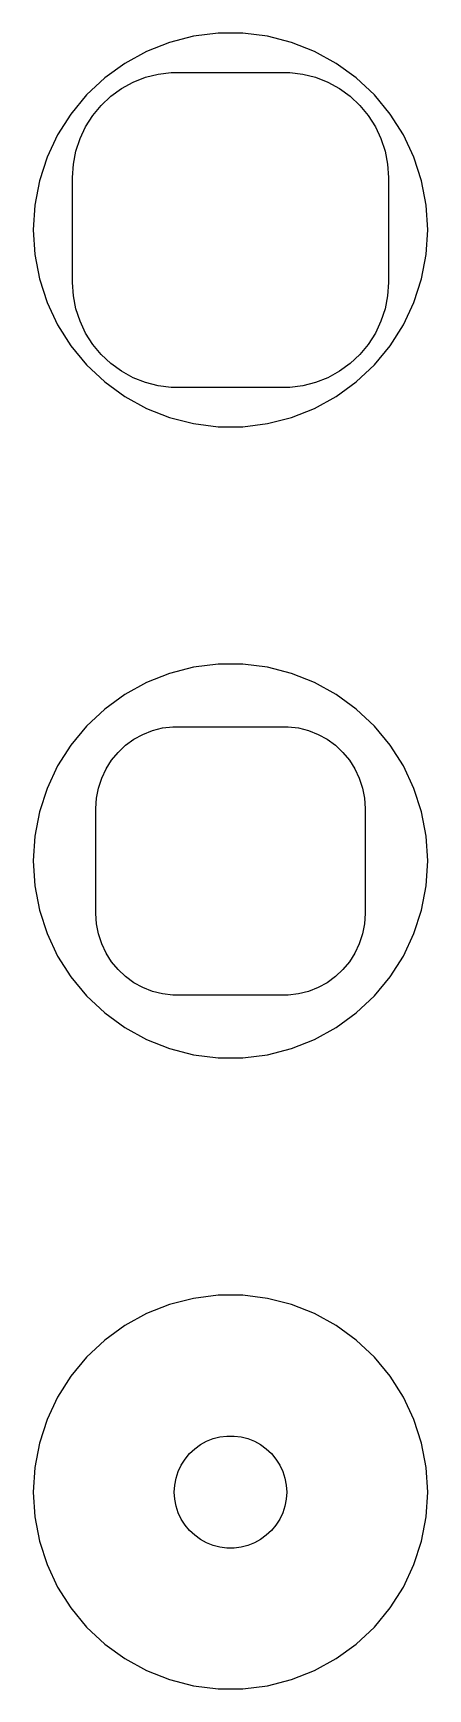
# Model space of a CAD drawing. Header units: metres. Extents: x -7.5 to 7.5, y 64.5 to 127.5.
import ezdxf

# ---------------------------------------------------------------- set-up
doc = ezdxf.new("R2010")
doc.units = ezdxf.units.M

msp = doc.modelspace()

# ---------------------------------------------------------------- linework, layer by layer
for p, q in [((-1.40535, 127.367), (-2.31763, 127.133)), ((-0.470917, 127.485), (-1.40535, 127.367)), ((0.470917, 127.485), (-0.470917, 127.485)), ((1.40535, 127.367), (0.470917, 127.485)), ((2.31763, 127.133), (1.40535, 127.367)), ((-3.19334, 126.786), (-4.01869, 126.332)), ((-2.31763, 127.133), (-3.19334, 126.786)), ((3.19334, 126.786), (2.31763, 127.133)), ((4.01869, 126.332), (3.19334, 126.786)), ((-4.01869, 126.332), (-4.78067, 125.779)), ((-2.74951, 125.929), (-2.25116, 125.992)), ((-2.25116, 125.992), (2.25116, 125.992)), ((2.25116, 125.992), (2.74951, 125.929)), ((4.78067, 125.779), (4.01869, 126.332)), ((-4.78067, 125.779), (-5.46725, 125.134)), ((-4.54968, 125.082), (-4.1433, 125.377)), ((-4.1433, 125.377), (-3.70311, 125.619)), ((-3.70311, 125.619), (-3.23605, 125.804)), ((-3.23605, 125.804), (-2.74951, 125.929)), ((2.74951, 125.929), (3.23605, 125.804)), ((3.23605, 125.804), (3.70311, 125.619)), ((3.70311, 125.619), (4.1433, 125.377)), ((4.1433, 125.377), (4.54968, 125.082)), ((5.46725, 125.134), (4.78067, 125.779)), ((-5.46725, 125.134), (-6.06763, 124.408)), ((-5.23605, 124.351), (-4.91586, 124.738)), ((-4.91586, 124.738), (-4.54968, 125.082)), ((4.54968, 125.082), (4.91586, 124.738)), ((4.91586, 124.738), (5.23605, 124.351)), ((6.06763, 124.408), (5.46725, 125.134)), ((-6.06763, 124.408), (-6.5723, 123.613)), ((-5.50522, 123.927), (-5.23605, 124.351)), ((5.23605, 124.351), (5.50522, 123.927)), ((6.5723, 123.613), (6.06763, 124.408)), ((-6.5723, 123.613), (-6.97331, 122.761)), ((-5.87433, 122.995), (-5.7191, 123.472)), ((-5.7191, 123.472), (-5.50522, 123.927)), ((5.50522, 123.927), (5.7191, 123.472)), ((5.7191, 123.472), (5.87433, 122.995)), ((6.97331, 122.761), (6.5723, 123.613)), ((-5.96844, 122.501), (-5.87433, 122.995)), ((5.87433, 122.995), (5.96844, 122.501)), ((-6.97331, 122.761), (-7.26436, 121.865)), ((-6, 122), (-5.96844, 122.501)), ((5.96844, 122.501), (6, 122)), ((7.26436, 121.865), (6.97331, 122.761)), ((-7.26436, 121.865), (-7.44086, 120.94)), ((-6, 118), (-6, 122)), ((6, 122), (6, 118)), ((7.44086, 120.94), (7.26436, 121.865)), ((-7.44086, 120.94), (-7.5, 120)), ((7.5, 120), (7.44086, 120.94)), ((-7.5, 120), (-7.44086, 119.06)), ((7.44086, 119.06), (7.5, 120)), ((-7.44086, 119.06), (-7.26436, 118.135)), ((7.26436, 118.135), (7.44086, 119.06)), ((-7.26436, 118.135), (-6.97331, 117.239)), ((-5.96844, 117.499), (-6, 118)), ((6, 118), (5.96844, 117.499)), ((6.97331, 117.239), (7.26436, 118.135)), ((-6.97331, 117.239), (-6.5723, 116.387)), ((-5.87433, 117.005), (-5.96844, 117.499)), ((5.96844, 117.499), (5.87433, 117.005)), ((6.5723, 116.387), (6.97331, 117.239)), ((-5.7191, 116.528), (-5.87433, 117.005)), ((-5.50522, 116.073), (-5.7191, 116.528)), ((5.7191, 116.528), (5.50522, 116.073)), ((5.87433, 117.005), (5.7191, 116.528)), ((-6.5723, 116.387), (-6.06763, 115.592)), ((-5.23605, 115.649), (-5.50522, 116.073)), ((5.50522, 116.073), (5.23605, 115.649)), ((6.06763, 115.592), (6.5723, 116.387)), ((-6.06763, 115.592), (-5.46725, 114.866)), ((-4.91586, 115.262), (-5.23605, 115.649)), ((-4.54968, 114.918), (-4.91586, 115.262)), ((4.91586, 115.262), (4.54968, 114.918)), ((5.23605, 115.649), (4.91586, 115.262)), ((5.46725, 114.866), (6.06763, 115.592)), ((-5.46725, 114.866), (-4.78067, 114.221)), ((-4.1433, 114.623), (-4.54968, 114.918)), ((-3.70311, 114.381), (-4.1433, 114.623)), ((4.1433, 114.623), (3.70311, 114.381)), ((4.54968, 114.918), (4.1433, 114.623)), ((4.78067, 114.221), (5.46725, 114.866)), ((-4.78067, 114.221), (-4.01869, 113.668)), ((-3.23605, 114.196), (-3.70311, 114.381)), ((-2.74951, 114.071), (-3.23605, 114.196)), ((-2.25116, 114.008), (-2.74951, 114.071)), ((2.25116, 114.008), (-2.25116, 114.008)), ((2.74951, 114.071), (2.25116, 114.008)), ((3.23605, 114.196), (2.74951, 114.071)), ((3.70311, 114.381), (3.23605, 114.196)), ((4.01869, 113.668), (4.78067, 114.221)), ((-4.01869, 113.668), (-3.19334, 113.214)), ((3.19334, 113.214), (4.01869, 113.668)), ((-3.19334, 113.214), (-2.31763, 112.867)), ((-2.31763, 112.867), (-1.40535, 112.633)), ((1.40535, 112.633), (2.31763, 112.867)), ((2.31763, 112.867), (3.19334, 113.214)), ((-1.40535, 112.633), (-0.470917, 112.515)), ((-0.470917, 112.515), (0.470917, 112.515)), ((0.470917, 112.515), (1.40535, 112.633)), ((-1.40535, 103.367), (-2.31763, 103.133)), ((-0.470917, 103.485), (-1.40535, 103.367)), ((0.470917, 103.485), (-0.470917, 103.485)), ((1.40535, 103.367), (0.470917, 103.485)), ((2.31763, 103.133), (1.40535, 103.367)), ((-3.19334, 102.786), (-4.01869, 102.332)), ((-2.31763, 103.133), (-3.19334, 102.786)), ((3.19334, 102.786), (2.31763, 103.133)), ((4.01869, 102.332), (3.19334, 102.786)), ((-4.01869, 102.332), (-4.78067, 101.779)), ((4.78067, 101.779), (4.01869, 102.332)), ((-4.78067, 101.779), (-5.46725, 101.134)), ((5.46725, 101.134), (4.78067, 101.779)), ((-5.46725, 101.134), (-6.06763, 100.408)), ((-3.66798, 100.628), (-3.32541, 100.817)), ((-3.32541, 100.817), (-2.96194, 100.961)), ((-2.96194, 100.961), (-2.5833, 101.058)), ((-2.5833, 101.058), (-2.19545, 101.107)), ((-2.19545, 101.107), (2.19545, 101.107)), ((2.19545, 101.107), (2.5833, 101.058)), ((2.5833, 101.058), (2.96194, 100.961)), ((2.96194, 100.961), (3.32541, 100.817)), ((3.32541, 100.817), (3.66798, 100.628)), ((6.06763, 100.408), (5.46725, 101.134)), ((-6.06763, 100.408), (-6.5723, 99.6131)), ((-4.5184, 99.8297), (-4.26921, 100.131)), ((-4.26921, 100.131), (-3.98424, 100.399)), ((-3.98424, 100.399), (-3.66798, 100.628)), ((3.66798, 100.628), (3.98424, 100.399)), ((3.98424, 100.399), (4.26921, 100.131)), ((4.26921, 100.131), (4.5184, 99.8297)), ((6.5723, 99.6131), (6.06763, 100.408)), ((-6.5723, 99.6131), (-6.97331, 98.7609)), ((-4.89432, 99.1459), (-4.72786, 99.4996)), ((-4.72786, 99.4996), (-4.5184, 99.8297)), ((4.5184, 99.8297), (4.72786, 99.4996)), ((4.72786, 99.4996), (4.89432, 99.1459)), ((6.97331, 98.7609), (6.5723, 99.6131)), ((-5.01512, 98.7741), (-4.89432, 99.1459)), ((4.89432, 99.1459), (5.01512, 98.7741)), ((-6.97331, 98.7609), (-7.26436, 97.8652)), ((-5.11292, 98), (-5.08836, 98.3902)), ((-5.08836, 98.3902), (-5.01512, 98.7741)), ((5.01512, 98.7741), (5.08836, 98.3902)), ((5.08836, 98.3902), (5.11292, 98)), ((7.26436, 97.8652), (6.97331, 98.7609)), ((-7.26436, 97.8652), (-7.44086, 96.94)), ((-5.11292, 94), (-5.11292, 98)), ((5.11292, 98), (5.11292, 94)), ((7.44086, 96.94), (7.26436, 97.8652)), ((-7.44086, 96.94), (-7.5, 96)), ((7.5, 96), (7.44086, 96.94)), ((-7.5, 96), (-7.44086, 95.06)), ((7.44086, 95.06), (7.5, 96)), ((-7.44086, 95.06), (-7.26436, 94.1348)), ((7.26436, 94.1348), (7.44086, 95.06)), ((-7.26436, 94.1348), (-6.97331, 93.2391)), ((-5.08836, 93.6098), (-5.11292, 94)), ((5.11292, 94), (5.08836, 93.6098)), ((6.97331, 93.2391), (7.26436, 94.1348)), ((-6.97331, 93.2391), (-6.5723, 92.3869)), ((-5.01512, 93.2259), (-5.08836, 93.6098)), ((-4.89432, 92.8541), (-5.01512, 93.2259)), ((5.01512, 93.2259), (4.89432, 92.8541)), ((5.08836, 93.6098), (5.01512, 93.2259)), ((6.5723, 92.3869), (6.97331, 93.2391)), ((-4.72786, 92.5004), (-4.89432, 92.8541)), ((4.89432, 92.8541), (4.72786, 92.5004)), ((-6.5723, 92.3869), (-6.06763, 91.5916)), ((-4.5184, 92.1703), (-4.72786, 92.5004)), ((-4.26921, 91.8691), (-4.5184, 92.1703)), ((4.5184, 92.1703), (4.26921, 91.8691)), ((4.72786, 92.5004), (4.5184, 92.1703)), ((6.06763, 91.5916), (6.5723, 92.3869)), ((-6.06763, 91.5916), (-5.46725, 90.8659)), ((-3.98424, 91.6015), (-4.26921, 91.8691)), ((-3.66798, 91.3717), (-3.98424, 91.6015)), ((-3.32541, 91.1833), (-3.66798, 91.3717)), ((3.66798, 91.3717), (3.32541, 91.1833)), ((3.98424, 91.6015), (3.66798, 91.3717)), ((4.26921, 91.8691), (3.98424, 91.6015)), ((5.46725, 90.8659), (6.06763, 91.5916)), ((-5.46725, 90.8659), (-4.78067, 90.2212)), ((-2.96194, 91.0394), (-3.32541, 91.1833)), ((-2.5833, 90.9422), (-2.96194, 91.0394)), ((-2.19545, 90.8932), (-2.5833, 90.9422)), ((2.19545, 90.8932), (-2.19545, 90.8932)), ((2.5833, 90.9422), (2.19545, 90.8932)), ((2.96194, 91.0394), (2.5833, 90.9422)), ((3.32541, 91.1833), (2.96194, 91.0394)), ((4.78067, 90.2212), (5.46725, 90.8659)), ((-4.78067, 90.2212), (-4.01869, 89.6675)), ((4.01869, 89.6675), (4.78067, 90.2212)), ((-4.01869, 89.6675), (-3.19334, 89.2138)), ((3.19334, 89.2138), (4.01869, 89.6675)), ((-3.19334, 89.2138), (-2.31763, 88.8671)), ((-2.31763, 88.8671), (-1.40535, 88.6329)), ((1.40535, 88.6329), (2.31763, 88.8671)), ((2.31763, 88.8671), (3.19334, 89.2138)), ((-1.40535, 88.6329), (-0.470917, 88.5148)), ((-0.470917, 88.5148), (0.470917, 88.5148)), ((0.470917, 88.5148), (1.40535, 88.6329)), ((-1.40535, 79.3671), (-2.31763, 79.1329)), ((-0.470917, 79.4852), (-1.40535, 79.3671)), ((0.470917, 79.4852), (-0.470917, 79.4852)), ((1.40535, 79.3671), (0.470917, 79.4852)), ((2.31763, 79.1329), (1.40535, 79.3671)), ((-3.19334, 78.7862), (-4.01869, 78.3325)), ((-2.31763, 79.1329), (-3.19334, 78.7862)), ((3.19334, 78.7862), (2.31763, 79.1329)), ((4.01869, 78.3325), (3.19334, 78.7862)), ((-4.01869, 78.3325), (-4.78067, 77.7788)), ((4.78067, 77.7788), (4.01869, 78.3325)), ((-4.78067, 77.7788), (-5.46725, 77.1341)), ((5.46725, 77.1341), (4.78067, 77.7788)), ((-5.46725, 77.1341), (-6.06763, 76.4084)), ((6.06763, 76.4084), (5.46725, 77.1341)), ((-6.06763, 76.4084), (-6.5723, 75.6131)), ((6.5723, 75.6131), (6.06763, 76.4084)), ((-6.5723, 75.6131), (-6.97331, 74.7609)), ((6.97331, 74.7609), (6.5723, 75.6131)), ((-6.97331, 74.7609), (-7.26436, 73.8652)), ((7.26436, 73.8652), (6.97331, 74.7609)), ((-7.26436, 73.8652), (-7.44086, 72.94)), ((-1.36108, 73.6453), (-1.14413, 73.8029)), ((-1.14413, 73.8029), (-0.909149, 73.9321)), ((-0.909149, 73.9321), (-0.659836, 74.0308)), ((-0.659836, 74.0308), (-0.400101, 74.0975)), ((-0.400101, 74.0975), (-0.134064, 74.1311)), ((-0.134064, 74.1311), (0.134064, 74.1311)), ((0.134064, 74.1311), (0.400101, 74.0975)), ((0.400101, 74.0975), (0.659836, 74.0308)), ((0.659836, 74.0308), (0.909149, 73.9321)), ((0.909149, 73.9321), (1.14413, 73.8029)), ((1.14413, 73.8029), (1.36108, 73.6453)), ((7.44086, 72.94), (7.26436, 73.8652)), ((-1.87117, 73.0287), (-1.72748, 73.2551)), ((-1.72748, 73.2551), (-1.55655, 73.4617)), ((-1.55655, 73.4617), (-1.36108, 73.6453)), ((1.36108, 73.6453), (1.55655, 73.4617)), ((1.55655, 73.4617), (1.72748, 73.2551)), ((1.72748, 73.2551), (1.87117, 73.0287)), ((-7.44086, 72.94), (-7.5, 72)), ((-2.11845, 72.2676), (-2.06821, 72.531)), ((-2.06821, 72.531), (-1.98534, 72.786)), ((-1.98534, 72.786), (-1.87117, 73.0287)), ((1.87117, 73.0287), (1.98534, 72.786)), ((1.98534, 72.786), (2.06821, 72.531)), ((2.06821, 72.531), (2.11845, 72.2676)), ((7.5, 72), (7.44086, 72.94)), ((-7.5, 72), (-7.44086, 71.06)), ((-2.13528, 72), (-2.11845, 72.2676)), ((-2.11845, 71.7324), (-2.13528, 72)), ((2.11845, 72.2676), (2.13528, 72)), ((2.13528, 72), (2.11845, 71.7324)), ((7.44086, 71.06), (7.5, 72)), ((-2.06821, 71.469), (-2.11845, 71.7324)), ((-1.98534, 71.214), (-2.06821, 71.469)), ((-1.87117, 70.9713), (-1.98534, 71.214)), ((1.98534, 71.214), (1.87117, 70.9713)), ((2.06821, 71.469), (1.98534, 71.214)), ((2.11845, 71.7324), (2.06821, 71.469)), ((-7.44086, 71.06), (-7.26436, 70.1348)), ((-1.72748, 70.7449), (-1.87117, 70.9713)), ((-1.55655, 70.5383), (-1.72748, 70.7449)), ((-1.36108, 70.3547), (-1.55655, 70.5383)), ((1.55655, 70.5383), (1.36108, 70.3547)), ((1.72748, 70.7449), (1.55655, 70.5383)), ((1.87117, 70.9713), (1.72748, 70.7449)), ((7.26436, 70.1348), (7.44086, 71.06)), ((-7.26436, 70.1348), (-6.97331, 69.2391)), ((-1.14413, 70.1971), (-1.36108, 70.3547)), ((-0.909149, 70.0679), (-1.14413, 70.1971)), ((-0.659836, 69.9692), (-0.909149, 70.0679)), ((-0.400101, 69.9025), (-0.659836, 69.9692)), ((-0.134064, 69.8689), (-0.400101, 69.9025)), ((0.400101, 69.9025), (0.134064, 69.8689)), ((0.659836, 69.9692), (0.400101, 69.9025)), ((0.909149, 70.0679), (0.659836, 69.9692)), ((1.14413, 70.1971), (0.909149, 70.0679)), ((1.36108, 70.3547), (1.14413, 70.1971)), ((6.97331, 69.2391), (7.26436, 70.1348)), ((0.134064, 69.8689), (-0.134064, 69.8689)), ((-6.97331, 69.2391), (-6.5723, 68.3869)), ((6.5723, 68.3869), (6.97331, 69.2391)), ((-6.5723, 68.3869), (-6.06763, 67.5916)), ((6.06763, 67.5916), (6.5723, 68.3869)), ((-6.06763, 67.5916), (-5.46725, 66.8659)), ((5.46725, 66.8659), (6.06763, 67.5916)), ((-5.46725, 66.8659), (-4.78067, 66.2212)), ((4.78067, 66.2212), (5.46725, 66.8659)), ((-4.78067, 66.2212), (-4.01869, 65.6675)), ((4.01869, 65.6675), (4.78067, 66.2212)), ((-4.01869, 65.6675), (-3.19334, 65.2138)), ((3.19334, 65.2138), (4.01869, 65.6675)), ((-3.19334, 65.2138), (-2.31763, 64.8671)), ((-2.31763, 64.8671), (-1.40535, 64.6329)), ((1.40535, 64.6329), (2.31763, 64.8671)), ((2.31763, 64.8671), (3.19334, 65.2138)), ((-1.40535, 64.6329), (-0.470917, 64.5148)), ((-0.470917, 64.5148), (0.470917, 64.5148)), ((0.470917, 64.5148), (1.40535, 64.6329))]:
    msp.add_line(p, q)

doc.saveas('drawing.dxf')
